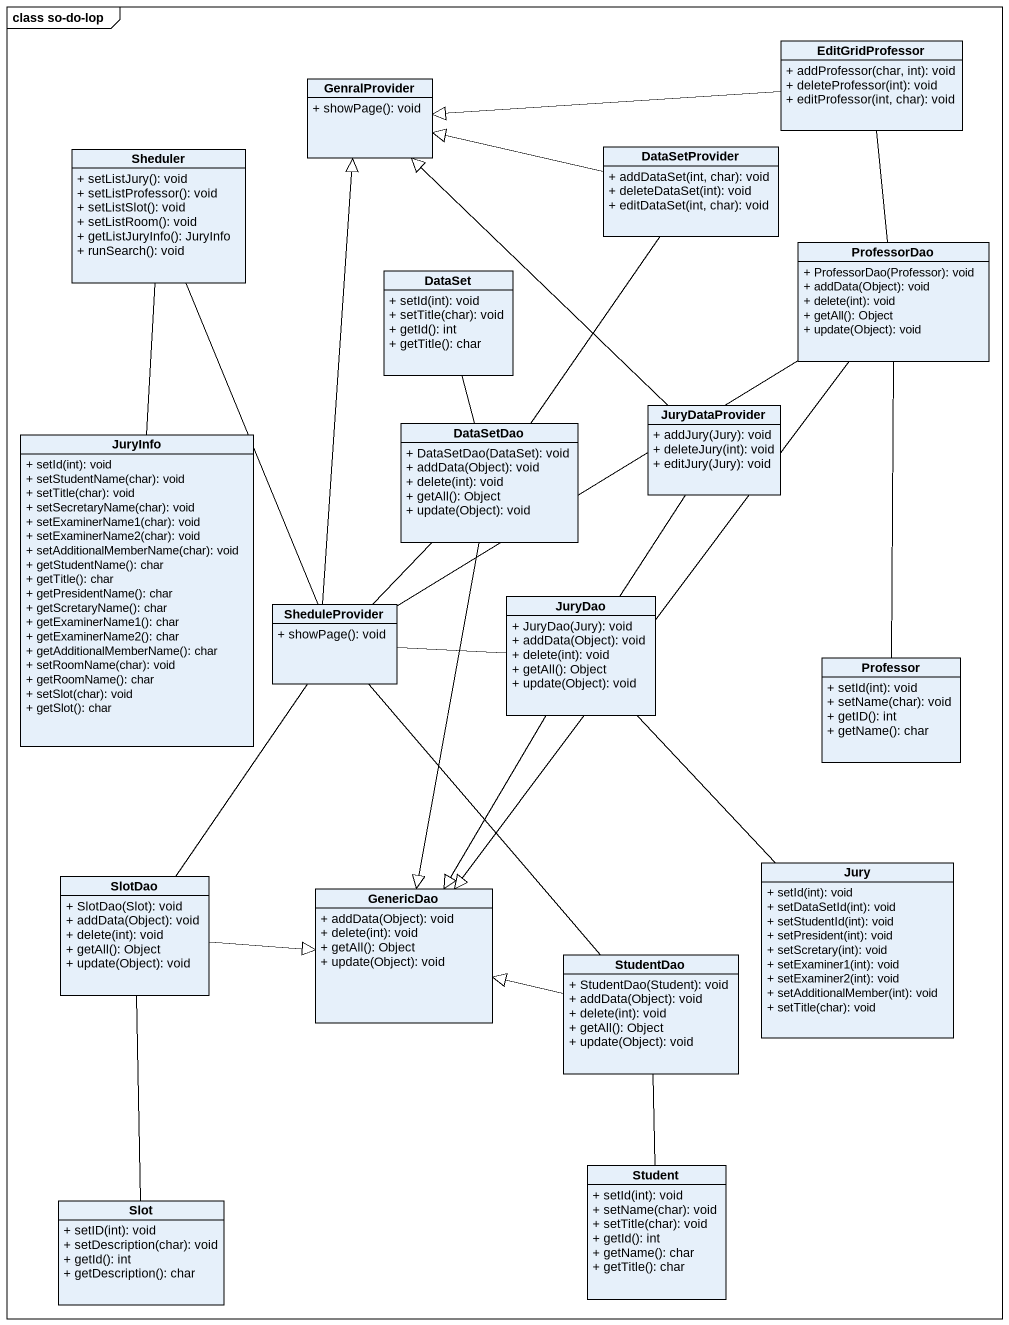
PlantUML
@startuml
mainframe class so-do-lop
hide circle
hide empty members
skinparam classAttributeIconSize 0
class EditGridProfessor {
  + addProfessor(char, int): void
  + deleteProfessor(int): void
  + editProfessor(int, char): void
}
class GenralProvider {
  + showPage(): void
}
class Sheduler {
  + setListJury(): void
  + setListProfessor(): void
  + setListSlot(): void
  + setListRoom(): void
  + getListJuryInfo(): JuryInfo
  + runSearch(): void
}
class DataSetProvider {
  + addDataSet(int, char): void
  + deleteDataSet(int): void
  + editDataSet(int, char): void
}
class ProfessorDao {
  + ProfessorDao(Professor): void
  + addData(Object): void
  + delete(int): void
  + getAll(): Object
  + update(Object): void
}
class DataSet {
  + setId(int): void
  + setTitle(char): void
  + getId(): int
  + getTitle(): char
}
class JuryDataProvider {
  + addJury(Jury): void
  + deleteJury(int): void
  + editJury(Jury): void
}
class JuryInfo {
  + setId(int): void
  + setStudentName(char): void
  + setTitle(char): void
  + setSecretaryName(char): void
  + setExaminerName1(char): void
  + setExaminerName2(char): void
  + setAdditionalMemberName(char): void
  + getStudentName(): char
  + getTitle(): char
  + getPresidentName(): char
  + getScretaryName(): char
  + getExaminerName1(): char
  + getExaminerName2(): char
  + getAdditionalMemberName(): char
  + setRoomName(char): void
  + getRoomName(): char
  + setSlot(char): void
  + getSlot(): char
}
class DataSetDao {
  + DataSetDao(DataSet): void
  + addData(Object): void
  + delete(int): void
  + getAll(): Object
  + update(Object): void
}
class SheduleProvider {
  + showPage(): void
}
class JuryDao {
  + JuryDao(Jury): void
  + addData(Object): void
  + delete(int): void
  + getAll(): Object
  + update(Object): void
}
class Professor {
  + setId(int): void
  + setName(char): void
  + getID(): int
  + getName(): char
}
class Jury {
  + setId(int): void
  + setDataSetId(int): void
  + setStudentId(int): void
  + setPresident(int): void
  + setScretary(int): void
  + setExaminer1(int): void
  + setExaminer2(int): void
  + setAdditionalMember(int): void
  + setTitle(char): void
}
class SlotDao {
  + SlotDao(Slot): void
  + addData(Object): void
  + delete(int): void
  + getAll(): Object
  + update(Object): void
}
class GenericDao {
  + addData(Object): void
  + delete(int): void
  + getAll(): Object
  + update(Object): void
}
class StudentDao {
  + StudentDao(Student): void
  + addData(Object): void
  + delete(int): void
  + getAll(): Object
  + update(Object): void
}
class Student {
  + setId(int): void
  + setName(char): void
  + setTitle(char): void
  + getId(): int
  + getName(): char
  + getTitle(): char
}
class Slot {
  + setID(int): void
  + setDescription(char): void
  + getId(): int
  + getDescription(): char
}
EditGridProfessor -left-|> GenralProvider
EditGridProfessor -- ProfessorDao
Sheduler -- JuryInfo
DataSetProvider -left-|> GenralProvider
DataSetProvider -- DataSetDao
ProfessorDao -- Professor
ProfessorDao --|> GenericDao
DataSet -- DataSetDao
JuryDataProvider -up-|> GenralProvider
JuryDataProvider -- JuryDao
DataSetDao --|> GenericDao
SheduleProvider -up-|> GenralProvider
SheduleProvider -up- Sheduler
SheduleProvider -up- ProfessorDao
SheduleProvider -up- DataSetDao
SheduleProvider -right- JuryDao
SheduleProvider -- SlotDao
SheduleProvider -- StudentDao
JuryDao -- Jury
JuryDao --|> GenericDao
SlotDao -right-|> GenericDao
SlotDao -- Slot
StudentDao -left-|> GenericDao
StudentDao -- Student
@enduml
